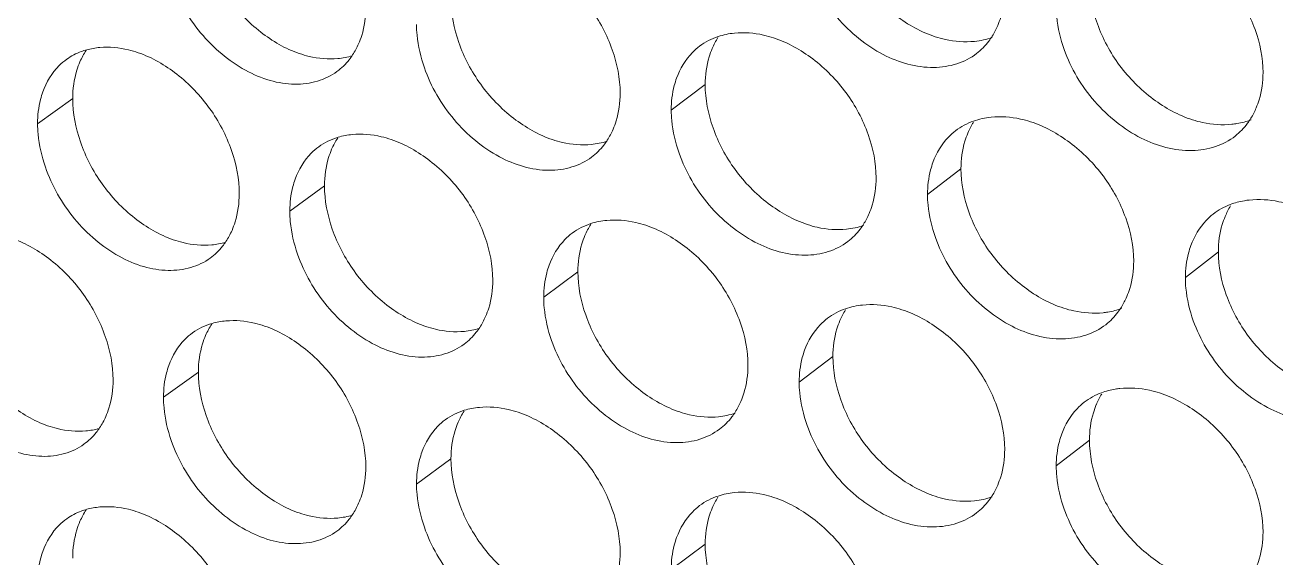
# Model space of a CAD drawing. Header units: millimetres. Extents: x 1177 to 4147, y 93 to 2194.
# Drawn here: x 2657.07 to 2678.5, y 822.04 to 831.17 of the extents above; entities that cross this region are included whole.
import ezdxf

# ---------------------------------------------------------------- set-up
doc = ezdxf.new("R2010")
doc.units = ezdxf.units.MM
doc.header["$LTSCALE"] = 0.1
doc.layers.get('0').update_dxf_attribs({"lineweight": 13})
doc.layers.add('标注', color=251, linetype='Continuous', lineweight=9)

# ---------------------------------------------------------------- blocks, each defined once
blk = doc.blocks.new('02')
at = {"layer": '标注'}
for p, q in [((4581.589, 777.201), (4580.758, 776.577)), ((4566.111, 776.858), (4565.251, 776.243)), ((4566.111, 776.858), (4565.251, 776.243)), ((4587.849, 775.14), (4587.03, 774.512)), ((4572.272, 774.723), (4571.424, 774.105)), ((4572.272, 774.723), (4571.424, 774.105)), ((4594.147, 773.108), (4593.34, 772.476)), ((4578.474, 772.618), (4577.637, 771.996)), ((4578.474, 772.618), (4577.637, 771.996)), ((4584.714, 770.542), (4583.889, 769.916)), ((4584.714, 770.542), (4583.889, 769.916)), ((4569.187, 770.162), (4568.333, 769.545)), ((4590.993, 768.495), (4590.18, 767.865)), ((4590.993, 768.495), (4590.18, 767.865)), ((4575.368, 768.042), (4574.525, 767.421)), ((4581.589, 765.951), (4580.758, 765.327))]:
    blk.add_line(p, q, dxfattribs=at)
for centre, radius, start, end in [((4593.347, 777.353), 1.872, 328.517, 337.2337), ((4596.041, 773.253), 1.872, 148.5566, 157.3156), ((4590.188, 772.733), 1.864, 328.2673, 337.1333), ((4592.88, 768.645), 1.864, 148.3086, 157.2163), ((4592.88, 768.645), 1.864, 148.3086, 157.2163)]:
    blk.add_arc(centre, radius, start, end, dxfattribs=at)
for points, knots in [([(4584.714, 781.792), (4584.714, 781.434), (4584.866, 780.689), (4585.404, 779.679), (4586.209, 778.859), (4586.876, 778.484), (4587.221, 778.372)], [0, 0, 0, 0, 0.239985, 0.497867, 0.757051, 1, 1, 1, 1]), ([(4569.187, 781.412), (4569.187, 781.053), (4569.336, 780.307), (4569.865, 779.292), (4570.656, 778.464), (4571.314, 778.079), (4571.654, 777.962)], [0, 0, 0, 0, 0.240713, 0.499341, 0.758439, 1, 1, 1, 1]), ([(4595.24, 777.496), (4595.24, 777.854), (4595.086, 778.598), (4594.541, 779.605), (4593.727, 780.42), (4593.054, 780.79), (4592.707, 780.901)], [0, 0, 0, 0, 0.239401, 0.496825, 0.756197, 1, 1, 1, 1]), ([(4579.508, 776.993), (4579.508, 777.352), (4579.357, 778.097), (4578.821, 779.109), (4578.02, 779.933), (4577.357, 780.313), (4577.014, 780.428)], [0, 0, 0, 0, 0.240116, 0.498284, 0.757575, 1, 1, 1, 1]), ([(4584.082, 780.108), (4584.245, 779.647), (4584.628, 778.994), (4585.332, 778.316), (4586.088, 777.809), (4586.948, 777.559), (4587.747, 777.679), (4588.087, 777.852), (4588.231, 777.962)], [0, 0, 0, 0, 0.276284, 0.41529, 0.549381, 0.789463, 0.897466, 1, 1, 1, 1]), ([(4568.523, 779.736), (4568.682, 779.277), (4569.053, 778.625), (4569.737, 777.942), (4570.312, 777.541), (4570.92, 777.28), (4571.528, 777.185), (4572.098, 777.254), (4572.435, 777.415), (4572.578, 777.52)], [0, 0, 0, 0, 0.277575, 0.416837, 0.550884, 0.676215, 0.791695, 0.898653, 1, 1, 1, 1]), ([(4590.993, 779.745), (4590.993, 779.387), (4591.146, 778.643), (4591.688, 777.635), (4592.498, 776.819), (4593.169, 776.448), (4593.516, 776.337)], [0, 0, 0, 0, 0.239702, 0.497289, 0.756504, 1, 1, 1, 1]), ([(4588.748, 778.647), (4588.776, 778.713), (4588.878, 778.994), (4588.919, 779.296), (4588.919, 779.523)], [0, 0, 0, 0, 0.24007, 1, 1, 1, 1]), ([(4575.368, 779.292), (4575.368, 778.933), (4575.518, 778.188), (4576.051, 777.175), (4576.847, 776.35), (4577.509, 775.969), (4577.852, 775.854)], [0, 0, 0, 0, 0.240418, 0.498747, 0.75788, 1, 1, 1, 1]), ([(4573.107, 778.199), (4573.136, 778.266), (4573.242, 778.553), (4573.284, 778.862), (4573.284, 779.094)], [0, 0, 0, 0, 0.239188, 1, 1, 1, 1]), ([(4590.18, 779.115), (4590.18, 779.029), (4590.198, 778.67), (4590.283, 778.316), (4590.375, 778.059)], [0, 0, 0, 0, 0.240323, 1, 1, 1, 1]), ([(4574.525, 778.671), (4574.525, 778.585), (4574.543, 778.226), (4574.627, 777.871), (4574.717, 777.613)], [0, 0, 0, 0, 0.240096, 1, 1, 1, 1]), ([(4583.262, 778.345), (4583.181, 778.372), (4582.87, 778.459), (4582.541, 778.485), (4582.304, 778.461)], [0, 0, 0, 0, 0.262621, 1, 1, 1, 1]), ([(4585.772, 774.922), (4585.772, 775.281), (4585.62, 776.025), (4585.08, 777.035), (4584.274, 777.855), (4583.607, 778.232), (4583.262, 778.345)], [0, 0, 0, 0, 0.239826, 0.497695, 0.75702, 1, 1, 1, 1]), ([(4587.221, 778.372), (4587.302, 778.345), (4587.613, 778.26), (4587.943, 778.235), (4588.18, 778.259)], [0, 0, 0, 0, 0.262294, 1, 1, 1, 1]), ([(4588.231, 777.962), (4588.344, 778.049), (4588.48, 778.189), (4588.588, 778.347), (4588.614, 778.388)], [0, 0, 0, 0, 0.74598, 1, 1, 1, 1]), ([(4566.453, 778.052), (4566.409, 778.04), (4566.236, 777.985), (4566.073, 777.901), (4565.963, 777.822)], [0, 0, 0, 0, 0.254263, 1, 1, 1, 1]), ([(4566.453, 778.052), (4566.409, 778.04), (4566.236, 777.985), (4566.073, 777.901), (4565.963, 777.822)], [0, 0, 0, 0, 0.254263, 1, 1, 1, 1]), ([(4567.715, 777.982), (4567.636, 778.01), (4567.331, 778.1), (4567.006, 778.13), (4566.773, 778.109)], [0, 0, 0, 0, 0.263274, 1, 1, 1, 1]), ([(4567.715, 777.982), (4567.636, 778.01), (4567.331, 778.1), (4567.006, 778.13), (4566.773, 778.109)], [0, 0, 0, 0, 0.263274, 1, 1, 1, 1]), ([(4570.186, 774.53), (4570.186, 774.889), (4570.036, 775.635), (4569.506, 776.65), (4568.714, 777.478), (4568.056, 777.864), (4567.715, 777.982)], [0, 0, 0, 0, 0.240558, 0.499178, 0.758416, 1, 1, 1, 1]), ([(4570.186, 774.53), (4570.186, 774.889), (4570.036, 775.635), (4569.506, 776.65), (4568.714, 777.478), (4568.056, 777.864), (4567.715, 777.982)], [0, 0, 0, 0, 0.240558, 0.499178, 0.758416, 1, 1, 1, 1]), ([(4571.654, 777.962), (4571.734, 777.935), (4572.04, 777.846), (4572.365, 777.817), (4572.599, 777.839)], [0, 0, 0, 0, 0.262933, 1, 1, 1, 1]), ([(4572.578, 777.52), (4572.69, 777.602), (4572.826, 777.735), (4572.934, 777.887), (4572.96, 777.926)], [0, 0, 0, 0, 0.745795, 1, 1, 1, 1]), ([(4581.453, 778.143), (4581.39, 778.095), (4581.146, 777.88), (4580.974, 777.589), (4580.89, 777.359)], [0, 0, 0, 0, 0.244516, 1, 1, 1, 1]), ([(4581.761, 778.084), (4581.733, 778.018), (4581.63, 777.735), (4581.589, 777.43), (4581.589, 777.201)], [0, 0, 0, 0, 0.239648, 1, 1, 1, 1]), ([(4590.375, 778.059), (4590.539, 777.597), (4590.926, 776.942), (4591.638, 776.268), (4592.403, 775.764), (4593.271, 775.522), (4594.075, 775.651), (4594.417, 775.829), (4594.561, 775.942)], [0, 0, 0, 0, 0.275578, 0.414386, 0.548399, 0.788745, 0.897079, 1, 1, 1, 1]), ([(4565.963, 777.822), (4565.897, 777.775), (4565.643, 777.558), (4565.465, 777.258), (4565.38, 777.02)], [0, 0, 0, 0, 0.243679, 1, 1, 1, 1]), ([(4565.963, 777.822), (4565.897, 777.775), (4565.643, 777.558), (4565.465, 777.258), (4565.38, 777.02)], [0, 0, 0, 0, 0.243679, 1, 1, 1, 1]), ([(4566.289, 777.759), (4566.26, 777.691), (4566.153, 777.403), (4566.111, 777.092), (4566.111, 776.858)], [0, 0, 0, 0, 0.238756, 1, 1, 1, 1]), ([(4566.289, 777.759), (4566.26, 777.691), (4566.153, 777.403), (4566.111, 777.092), (4566.111, 776.858)], [0, 0, 0, 0, 0.238756, 1, 1, 1, 1]), ([(4574.717, 777.613), (4574.878, 777.153), (4575.253, 776.501), (4575.946, 775.82), (4576.689, 775.307), (4577.536, 775.046), (4578.328, 775.152), (4578.666, 775.317), (4578.809, 775.424)], [0, 0, 0, 0, 0.277359, 0.41667, 0.550882, 0.790562, 0.898061, 1, 1, 1, 1]), ([(4580.89, 777.359), (4580.868, 777.299), (4580.789, 777.046), (4580.758, 776.778), (4580.758, 776.577)], [0, 0, 0, 0, 0.240728, 1, 1, 1, 1]), ([(4595.073, 776.628), (4595.1, 776.694), (4595.2, 776.973), (4595.24, 777.272), (4595.24, 777.496)], [0, 0, 0, 0, 0.240415, 1, 1, 1, 1]), ([(4565.38, 777.02), (4565.359, 776.961), (4565.282, 776.709), (4565.251, 776.443), (4565.251, 776.243)], [0, 0, 0, 0, 0.240208, 1, 1, 1, 1]), ([(4565.38, 777.02), (4565.359, 776.961), (4565.282, 776.709), (4565.251, 776.443), (4565.251, 776.243)], [0, 0, 0, 0, 0.240208, 1, 1, 1, 1]), ([(4579.334, 776.106), (4579.363, 776.172), (4579.467, 776.457), (4579.508, 776.763), (4579.508, 776.993)], [0, 0, 0, 0, 0.239544, 1, 1, 1, 1]), ([(4581.589, 777.201), (4581.589, 776.843), (4581.74, 776.098), (4582.276, 775.087), (4583.078, 774.265), (4583.744, 773.889), (4584.088, 773.775)], [0, 0, 0, 0, 0.240129, 0.498159, 0.757326, 1, 1, 1, 1]), ([(4566.111, 776.858), (4566.111, 776.499), (4566.26, 775.753), (4566.787, 774.737), (4567.575, 773.906), (4568.231, 773.52), (4568.571, 773.402)], [0, 0, 0, 0, 0.240862, 0.49964, 0.75872, 1, 1, 1, 1]), ([(4566.111, 776.858), (4566.111, 776.499), (4566.26, 775.753), (4566.787, 774.737), (4567.575, 773.906), (4568.231, 773.52), (4568.571, 773.402)], [0, 0, 0, 0, 0.240862, 0.49964, 0.75872, 1, 1, 1, 1]), ([(4580.758, 776.577), (4580.758, 776.491), (4580.776, 776.131), (4580.86, 775.777), (4580.951, 775.519)], [0, 0, 0, 0, 0.240186, 1, 1, 1, 1]), ([(4589.549, 776.292), (4589.468, 776.318), (4589.155, 776.403), (4588.824, 776.428), (4588.585, 776.403)], [0, 0, 0, 0, 0.262368, 1, 1, 1, 1]), ([(4594.561, 775.942), (4594.674, 776.031), (4594.81, 776.173), (4594.917, 776.333), (4594.943, 776.375)], [0, 0, 0, 0, 0.746051, 1, 1, 1, 1]), ([(4565.251, 776.243), (4565.251, 776.157), (4565.269, 775.797), (4565.352, 775.442), (4565.441, 775.183)], [0, 0, 0, 0, 0.239965, 1, 1, 1, 1]), ([(4565.251, 776.243), (4565.251, 776.157), (4565.269, 775.797), (4565.352, 775.442), (4565.441, 775.183)], [0, 0, 0, 0, 0.239965, 1, 1, 1, 1]), ([(4587.717, 776.072), (4587.655, 776.024), (4587.416, 775.809), (4587.247, 775.523), (4587.163, 775.295)], [0, 0, 0, 0, 0.244827, 1, 1, 1, 1]), ([(4592.075, 772.881), (4592.075, 773.239), (4591.921, 773.983), (4591.378, 774.991), (4590.566, 775.807), (4589.896, 776.18), (4589.549, 776.292)], [0, 0, 0, 0, 0.239541, 0.497113, 0.75647, 1, 1, 1, 1]), ([(4593.516, 776.337), (4593.597, 776.311), (4593.911, 776.227), (4594.242, 776.204), (4594.481, 776.229)], [0, 0, 0, 0, 0.262046, 1, 1, 1, 1]), ([(4594.481, 776.229), (4594.521, 776.233), (4594.68, 776.255), (4594.837, 776.297), (4594.948, 776.339)], [0, 0, 0, 0, 0.25521, 1, 1, 1, 1]), ([(4573.904, 775.856), (4573.825, 775.883), (4573.517, 775.971), (4573.19, 776), (4572.955, 775.978)], [0, 0, 0, 0, 0.263009, 1, 1, 1, 1]), ([(4573.904, 775.856), (4573.825, 775.883), (4573.517, 775.971), (4573.19, 776), (4572.955, 775.978)], [0, 0, 0, 0, 0.263009, 1, 1, 1, 1]), ([(4576.391, 772.415), (4576.391, 772.774), (4576.24, 773.519), (4575.706, 774.532), (4574.908, 775.357), (4574.247, 775.739), (4573.904, 775.856)], [0, 0, 0, 0, 0.240262, 0.49858, 0.757854, 1, 1, 1, 1]), ([(4576.391, 772.415), (4576.391, 772.774), (4576.24, 773.519), (4575.706, 774.532), (4574.908, 775.357), (4574.247, 775.739), (4573.904, 775.856)], [0, 0, 0, 0, 0.240262, 0.49858, 0.757854, 1, 1, 1, 1]), ([(4577.852, 775.854), (4577.931, 775.827), (4578.24, 775.739), (4578.567, 775.712), (4578.802, 775.735)], [0, 0, 0, 0, 0.262674, 1, 1, 1, 1]), ([(4578.809, 775.424), (4578.922, 775.509), (4579.058, 775.644), (4579.166, 775.798), (4579.192, 775.839)], [0, 0, 0, 0, 0.74587, 1, 1, 1, 1]), ([(4588.018, 776.015), (4587.99, 775.949), (4587.889, 775.668), (4587.849, 775.367), (4587.849, 775.14)], [0, 0, 0, 0, 0.239998, 1, 1, 1, 1]), ([(4572.13, 775.679), (4572.065, 775.631), (4571.814, 775.415), (4571.639, 775.119), (4571.554, 774.884)], [0, 0, 0, 0, 0.244024, 1, 1, 1, 1]), ([(4572.13, 775.679), (4572.065, 775.631), (4571.814, 775.415), (4571.639, 775.119), (4571.554, 774.884)], [0, 0, 0, 0, 0.244024, 1, 1, 1, 1]), ([(4572.448, 775.617), (4572.419, 775.55), (4572.314, 775.264), (4572.272, 774.955), (4572.272, 774.723)], [0, 0, 0, 0, 0.239116, 1, 1, 1, 1]), ([(4572.448, 775.617), (4572.419, 775.55), (4572.314, 775.264), (4572.272, 774.955), (4572.272, 774.723)], [0, 0, 0, 0, 0.239116, 1, 1, 1, 1]), ([(4580.951, 775.519), (4581.113, 775.059), (4581.493, 774.405), (4582.193, 773.727), (4582.945, 773.218), (4583.801, 772.964), (4584.598, 773.079), (4584.937, 773.249), (4585.081, 773.359)], [0, 0, 0, 0, 0.27664, 0.415747, 0.549878, 0.789826, 0.897663, 1, 1, 1, 1]), ([(4565.441, 775.183), (4565.599, 774.725), (4565.968, 774.073), (4566.648, 773.389), (4567.221, 772.986), (4567.825, 772.723), (4568.43, 772.626), (4568.998, 772.692), (4569.334, 772.85), (4569.477, 772.953)], [0, 0, 0, 0, 0.277943, 0.417311, 0.551401, 0.676704, 0.792073, 0.898857, 1, 1, 1, 1]), ([(4565.441, 775.183), (4565.599, 774.725), (4565.968, 774.073), (4566.648, 773.389), (4567.221, 772.986), (4567.825, 772.723), (4568.43, 772.626), (4568.998, 772.692), (4569.334, 772.85), (4569.477, 772.953)], [0, 0, 0, 0, 0.277943, 0.417311, 0.551401, 0.676704, 0.792073, 0.898857, 1, 1, 1, 1]), ([(4587.163, 775.295), (4587.141, 775.235), (4587.062, 774.981), (4587.03, 774.713), (4587.03, 774.512)], [0, 0, 0, 0, 0.24094, 1, 1, 1, 1]), ([(4571.554, 774.884), (4571.533, 774.824), (4571.455, 774.572), (4571.424, 774.305), (4571.424, 774.105)], [0, 0, 0, 0, 0.240415, 1, 1, 1, 1]), ([(4571.554, 774.884), (4571.533, 774.824), (4571.455, 774.572), (4571.424, 774.305), (4571.424, 774.105)], [0, 0, 0, 0, 0.240415, 1, 1, 1, 1]), ([(4585.601, 774.042), (4585.629, 774.109), (4585.731, 774.391), (4585.772, 774.694), (4585.772, 774.922)], [0, 0, 0, 0, 0.239896, 1, 1, 1, 1]), ([(4587.849, 775.14), (4587.849, 774.782), (4588.001, 774.037), (4588.541, 773.028), (4589.349, 772.21), (4590.018, 771.837), (4590.364, 771.726)], [0, 0, 0, 0, 0.239843, 0.497577, 0.756777, 1, 1, 1, 1]), ([(4572.272, 774.723), (4572.272, 774.364), (4572.422, 773.619), (4572.953, 772.605), (4573.746, 771.778), (4574.407, 771.396), (4574.748, 771.28)], [0, 0, 0, 0, 0.240565, 0.499043, 0.758159, 1, 1, 1, 1]), ([(4572.272, 774.723), (4572.272, 774.364), (4572.422, 773.619), (4572.953, 772.605), (4573.746, 771.778), (4574.407, 771.396), (4574.748, 771.28)], [0, 0, 0, 0, 0.240565, 0.499043, 0.758159, 1, 1, 1, 1]), ([(4570.009, 773.632), (4570.038, 773.699), (4570.144, 773.987), (4570.186, 774.297), (4570.186, 774.53)], [0, 0, 0, 0, 0.239008, 1, 1, 1, 1]), ([(4570.009, 773.632), (4570.038, 773.699), (4570.144, 773.987), (4570.186, 774.297), (4570.186, 774.53)], [0, 0, 0, 0, 0.239008, 1, 1, 1, 1]), ([(4587.03, 774.512), (4587.03, 774.425), (4587.048, 774.066), (4587.132, 773.712), (4587.224, 773.455)], [0, 0, 0, 0, 0.240277, 1, 1, 1, 1]), ([(4594.905, 774.375), (4594.864, 774.371), (4594.706, 774.349), (4594.55, 774.308), (4594.439, 774.266)], [0, 0, 0, 0, 0.255282, 1, 1, 1, 1]), ([(4595.875, 774.268), (4595.793, 774.294), (4595.477, 774.378), (4595.144, 774.401), (4594.905, 774.375)], [0, 0, 0, 0, 0.26212, 1, 1, 1, 1]), ([(4571.424, 774.105), (4571.424, 774.018), (4571.442, 773.659), (4571.525, 773.304), (4571.615, 773.046)], [0, 0, 0, 0, 0.240052, 1, 1, 1, 1]), ([(4571.424, 774.105), (4571.424, 774.018), (4571.442, 773.659), (4571.525, 773.304), (4571.615, 773.046)], [0, 0, 0, 0, 0.240052, 1, 1, 1, 1]), ([(4594.02, 774.031), (4593.959, 773.983), (4593.724, 773.768), (4593.557, 773.486), (4593.475, 773.261)], [0, 0, 0, 0, 0.245125, 1, 1, 1, 1]), ([(4594.314, 773.975), (4594.286, 773.91), (4594.187, 773.631), (4594.147, 773.333), (4594.147, 773.108)], [0, 0, 0, 0, 0.240343, 1, 1, 1, 1]), ([(4580.133, 773.758), (4580.053, 773.785), (4579.743, 773.872), (4579.414, 773.899), (4579.178, 773.876)], [0, 0, 0, 0, 0.262749, 1, 1, 1, 1]), ([(4580.133, 773.758), (4580.053, 773.785), (4579.743, 773.872), (4579.414, 773.899), (4579.178, 773.876)], [0, 0, 0, 0, 0.262749, 1, 1, 1, 1]), ([(4582.635, 770.329), (4582.635, 770.688), (4582.483, 771.433), (4581.945, 772.444), (4581.142, 773.265), (4580.477, 773.643), (4580.133, 773.758)], [0, 0, 0, 0, 0.239971, 0.497989, 0.757297, 1, 1, 1, 1]), ([(4582.635, 770.329), (4582.635, 770.688), (4582.483, 771.433), (4581.945, 772.444), (4581.142, 773.265), (4580.477, 773.643), (4580.133, 773.758)], [0, 0, 0, 0, 0.239971, 0.497989, 0.757297, 1, 1, 1, 1]), ([(4584.088, 773.775), (4584.169, 773.749), (4584.479, 773.662), (4584.808, 773.637), (4585.044, 773.661)], [0, 0, 0, 0, 0.262419, 1, 1, 1, 1]), ([(4585.081, 773.359), (4585.194, 773.445), (4585.329, 773.583), (4585.438, 773.74), (4585.463, 773.781)], [0, 0, 0, 0, 0.745944, 1, 1, 1, 1]), ([(4567.099, 769.974), (4567.099, 770.332), (4566.949, 771.078), (4566.421, 772.094), (4565.632, 772.925), (4564.976, 773.312), (4564.636, 773.432)], [0, 0, 0, 0, 0.240708, 0.499479, 0.758699, 1, 1, 1, 1]), ([(4568.571, 773.402), (4568.65, 773.375), (4568.955, 773.285), (4569.279, 773.255), (4569.512, 773.276)], [0, 0, 0, 0, 0.263064, 1, 1, 1, 1]), ([(4568.571, 773.402), (4568.65, 773.375), (4568.955, 773.285), (4569.279, 773.255), (4569.512, 773.276)], [0, 0, 0, 0, 0.263064, 1, 1, 1, 1]), ([(4569.477, 772.953), (4569.589, 773.035), (4569.725, 773.166), (4569.833, 773.317), (4569.859, 773.356)], [0, 0, 0, 0, 0.745756, 1, 1, 1, 1]), ([(4569.477, 772.953), (4569.589, 773.035), (4569.725, 773.166), (4569.833, 773.317), (4569.859, 773.356)], [0, 0, 0, 0, 0.745756, 1, 1, 1, 1]), ([(4578.336, 773.565), (4578.272, 773.517), (4578.026, 773.301), (4577.853, 773.008), (4577.768, 772.777)], [0, 0, 0, 0, 0.244355, 1, 1, 1, 1]), ([(4578.336, 773.565), (4578.272, 773.517), (4578.026, 773.301), (4577.853, 773.008), (4577.768, 772.777)], [0, 0, 0, 0, 0.244355, 1, 1, 1, 1]), ([(4578.647, 773.505), (4578.618, 773.438), (4578.515, 773.154), (4578.474, 772.848), (4578.474, 772.618)], [0, 0, 0, 0, 0.239472, 1, 1, 1, 1]), ([(4578.647, 773.505), (4578.618, 773.438), (4578.515, 773.154), (4578.474, 772.848), (4578.474, 772.618)], [0, 0, 0, 0, 0.239472, 1, 1, 1, 1]), ([(4587.224, 773.455), (4587.388, 772.993), (4587.772, 772.339), (4588.48, 771.663), (4589.24, 771.158), (4590.104, 770.912), (4590.906, 771.036), (4591.247, 771.211), (4591.391, 771.323)], [0, 0, 0, 0, 0.27593, 0.414836, 0.548888, 0.789102, 0.897272, 1, 1, 1, 1]), ([(4571.615, 773.046), (4571.775, 772.586), (4572.148, 771.934), (4572.837, 771.252), (4573.576, 770.738), (4574.419, 770.473), (4575.208, 770.574), (4575.545, 770.738), (4575.689, 770.843)], [0, 0, 0, 0, 0.277722, 0.417137, 0.551389, 0.790935, 0.898263, 1, 1, 1, 1]), ([(4571.615, 773.046), (4571.775, 772.586), (4572.148, 771.934), (4572.837, 771.252), (4573.576, 770.738), (4574.419, 770.473), (4575.208, 770.574), (4575.545, 770.738), (4575.689, 770.843)], [0, 0, 0, 0, 0.277722, 0.417137, 0.551389, 0.790935, 0.898263, 1, 1, 1, 1]), ([(4593.475, 773.261), (4593.452, 773.201), (4593.372, 772.947), (4593.34, 772.678), (4593.34, 772.476)], [0, 0, 0, 0, 0.241152, 1, 1, 1, 1]), ([(4594.147, 773.108), (4594.147, 772.75), (4594.3, 772.006), (4594.844, 770.999), (4595.657, 770.185), (4596.33, 769.816), (4596.677, 769.706)], [0, 0, 0, 0, 0.239562, 0.497002, 0.756233, 1, 1, 1, 1]), ([(4577.768, 772.777), (4577.747, 772.717), (4577.668, 772.464), (4577.637, 772.197), (4577.637, 771.996)], [0, 0, 0, 0, 0.240623, 1, 1, 1, 1]), ([(4577.768, 772.777), (4577.747, 772.717), (4577.668, 772.464), (4577.637, 772.197), (4577.637, 771.996)], [0, 0, 0, 0, 0.240623, 1, 1, 1, 1]), ([(4591.906, 772.009), (4591.934, 772.075), (4592.034, 772.355), (4592.075, 772.655), (4592.075, 772.881)], [0, 0, 0, 0, 0.240243, 1, 1, 1, 1]), ([(4576.216, 771.524), (4576.245, 771.591), (4576.35, 771.876), (4576.391, 772.184), (4576.391, 772.415)], [0, 0, 0, 0, 0.239367, 1, 1, 1, 1]), ([(4576.216, 771.524), (4576.245, 771.591), (4576.35, 771.876), (4576.391, 772.184), (4576.391, 772.415)], [0, 0, 0, 0, 0.239367, 1, 1, 1, 1]), ([(4578.474, 772.618), (4578.474, 772.259), (4578.624, 771.515), (4579.159, 770.502), (4579.958, 769.679), (4580.622, 769.3), (4580.965, 769.186)], [0, 0, 0, 0, 0.240273, 0.498452, 0.757602, 1, 1, 1, 1]), ([(4578.474, 772.618), (4578.474, 772.259), (4578.624, 771.515), (4579.159, 770.502), (4579.958, 769.679), (4580.622, 769.3), (4580.965, 769.186)], [0, 0, 0, 0, 0.240273, 0.498452, 0.757602, 1, 1, 1, 1]), ([(4593.34, 772.476), (4593.34, 772.39), (4593.358, 772.031), (4593.443, 771.677), (4593.535, 771.42)], [0, 0, 0, 0, 0.240369, 1, 1, 1, 1]), ([(4563.046, 772.311), (4563.046, 771.951), (4563.194, 771.206), (4563.719, 770.188), (4564.504, 769.356), (4565.158, 768.968), (4565.497, 768.849)], [0, 0, 0, 0, 0.241011, 0.499941, 0.759002, 1, 1, 1, 1]), ([(4577.637, 771.996), (4577.637, 771.909), (4577.655, 771.55), (4577.739, 771.195), (4577.829, 770.937)], [0, 0, 0, 0, 0.240141, 1, 1, 1, 1]), ([(4577.637, 771.996), (4577.637, 771.909), (4577.655, 771.55), (4577.739, 771.195), (4577.829, 770.937)], [0, 0, 0, 0, 0.240141, 1, 1, 1, 1]), ([(4586.401, 771.69), (4586.32, 771.716), (4586.008, 771.802), (4585.677, 771.828), (4585.44, 771.804)], [0, 0, 0, 0, 0.262494, 1, 1, 1, 1]), ([(4586.401, 771.69), (4586.32, 771.716), (4586.008, 771.802), (4585.677, 771.828), (4585.44, 771.804)], [0, 0, 0, 0, 0.262494, 1, 1, 1, 1]), ([(4584.581, 771.479), (4584.518, 771.431), (4584.276, 771.216), (4584.106, 770.927), (4584.022, 770.698)], [0, 0, 0, 0, 0.244673, 1, 1, 1, 1]), ([(4584.581, 771.479), (4584.518, 771.431), (4584.276, 771.216), (4584.106, 770.927), (4584.022, 770.698)], [0, 0, 0, 0, 0.244673, 1, 1, 1, 1]), ([(4588.919, 768.273), (4588.919, 768.631), (4588.766, 769.376), (4588.224, 770.385), (4587.415, 771.203), (4586.746, 771.577), (4586.401, 771.69)], [0, 0, 0, 0, 0.239683, 0.497404, 0.756744, 1, 1, 1, 1]), ([(4588.919, 768.273), (4588.919, 768.631), (4588.766, 769.376), (4588.224, 770.385), (4587.415, 771.203), (4586.746, 771.577), (4586.401, 771.69)], [0, 0, 0, 0, 0.239683, 0.497404, 0.756744, 1, 1, 1, 1]), ([(4590.364, 771.726), (4590.444, 771.7), (4590.757, 771.615), (4591.088, 771.591), (4591.326, 771.616)], [0, 0, 0, 0, 0.262169, 1, 1, 1, 1]), ([(4591.326, 771.616), (4591.365, 771.62), (4591.518, 771.64), (4591.669, 771.679), (4591.777, 771.719)], [0, 0, 0, 0, 0.255066, 1, 1, 1, 1]), ([(4591.391, 771.323), (4591.504, 771.411), (4591.64, 771.552), (4591.748, 771.711), (4591.774, 771.753)], [0, 0, 0, 0, 0.746016, 1, 1, 1, 1]), ([(4570.805, 771.29), (4570.725, 771.318), (4570.419, 771.407), (4570.093, 771.436), (4569.859, 771.415)], [0, 0, 0, 0, 0.263141, 1, 1, 1, 1]), ([(4573.284, 767.844), (4573.284, 768.203), (4573.133, 768.948), (4572.601, 769.962), (4571.806, 770.789), (4571.146, 771.173), (4570.805, 771.29)], [0, 0, 0, 0, 0.24041, 0.498878, 0.758134, 1, 1, 1, 1]), ([(4574.748, 771.28), (4574.828, 771.253), (4575.135, 771.164), (4575.461, 771.136), (4575.695, 771.158)], [0, 0, 0, 0, 0.262803, 1, 1, 1, 1]), ([(4574.748, 771.28), (4574.828, 771.253), (4575.135, 771.164), (4575.461, 771.136), (4575.695, 771.158)], [0, 0, 0, 0, 0.262803, 1, 1, 1, 1]), ([(4575.689, 770.843), (4575.801, 770.927), (4575.937, 771.061), (4576.045, 771.214), (4576.071, 771.254)], [0, 0, 0, 0, 0.745833, 1, 1, 1, 1]), ([(4575.689, 770.843), (4575.801, 770.927), (4575.937, 771.061), (4576.045, 771.214), (4576.071, 771.254)], [0, 0, 0, 0, 0.745833, 1, 1, 1, 1]), ([(4584.885, 771.421), (4584.857, 771.355), (4584.755, 771.073), (4584.714, 770.77), (4584.714, 770.542)], [0, 0, 0, 0, 0.239824, 1, 1, 1, 1]), ([(4584.885, 771.421), (4584.857, 771.355), (4584.755, 771.073), (4584.714, 770.77), (4584.714, 770.542)], [0, 0, 0, 0, 0.239824, 1, 1, 1, 1]), ([(4593.535, 771.42), (4593.701, 770.958), (4594.09, 770.303), (4594.805, 769.629), (4595.574, 769.128), (4596.447, 768.889), (4597.254, 769.023), (4597.596, 769.203), (4597.74, 769.318)], [0, 0, 0, 0, 0.275228, 0.413938, 0.547913, 0.788391, 0.896887, 1, 1, 1, 1]), ([(4569.042, 771.122), (4568.976, 771.074), (4568.724, 770.858), (4568.547, 770.56), (4568.462, 770.324)], [0, 0, 0, 0, 0.243853, 1, 1, 1, 1]), ([(4569.363, 771.059), (4569.334, 770.992), (4569.228, 770.705), (4569.187, 770.395), (4569.187, 770.162)], [0, 0, 0, 0, 0.238936, 1, 1, 1, 1]), ([(4577.829, 770.937), (4577.99, 770.477), (4578.368, 769.824), (4579.064, 769.145), (4579.812, 768.634), (4580.663, 768.376), (4581.458, 768.487), (4581.797, 768.655), (4581.94, 768.763)], [0, 0, 0, 0, 0.276999, 0.416207, 0.550378, 0.790192, 0.897861, 1, 1, 1, 1]), ([(4577.829, 770.937), (4577.99, 770.477), (4578.368, 769.824), (4579.064, 769.145), (4579.812, 768.634), (4580.663, 768.376), (4581.458, 768.487), (4581.797, 768.655), (4581.94, 768.763)], [0, 0, 0, 0, 0.276999, 0.416207, 0.550378, 0.790192, 0.897861, 1, 1, 1, 1]), ([(4562.369, 770.638), (4562.526, 770.18), (4562.893, 769.529), (4563.57, 768.843), (4564.139, 768.439), (4564.74, 768.174), (4565.343, 768.073), (4565.908, 768.136), (4566.244, 768.292), (4566.386, 768.395)], [0, 0, 0, 0, 0.278313, 0.417788, 0.551922, 0.677197, 0.792453, 0.899064, 1, 1, 1, 1]), ([(4584.022, 770.698), (4584, 770.638), (4583.921, 770.385), (4583.889, 770.117), (4583.889, 769.916)], [0, 0, 0, 0, 0.240834, 1, 1, 1, 1]), ([(4584.022, 770.698), (4584, 770.638), (4583.921, 770.385), (4583.889, 770.117), (4583.889, 769.916)], [0, 0, 0, 0, 0.240834, 1, 1, 1, 1]), ([(4568.462, 770.324), (4568.441, 770.264), (4568.363, 770.012), (4568.333, 769.746), (4568.333, 769.545)], [0, 0, 0, 0, 0.240311, 1, 1, 1, 1]), ([(4582.462, 769.445), (4582.491, 769.512), (4582.594, 769.795), (4582.635, 770.1), (4582.635, 770.329)], [0, 0, 0, 0, 0.23972, 1, 1, 1, 1]), ([(4582.462, 769.445), (4582.491, 769.512), (4582.594, 769.795), (4582.635, 770.1), (4582.635, 770.329)], [0, 0, 0, 0, 0.23972, 1, 1, 1, 1]), ([(4584.714, 770.542), (4584.714, 770.184), (4584.866, 769.439), (4585.404, 768.429), (4586.209, 767.609), (4586.876, 767.234), (4587.221, 767.122)], [0, 0, 0, 0, 0.239985, 0.497867, 0.757051, 1, 1, 1, 1]), ([(4584.714, 770.542), (4584.714, 770.184), (4584.866, 769.439), (4585.404, 768.429), (4586.209, 767.609), (4586.876, 767.234), (4587.221, 767.122)], [0, 0, 0, 0, 0.239985, 0.497867, 0.757051, 1, 1, 1, 1]), ([(4566.92, 769.072), (4566.949, 769.139), (4567.057, 769.428), (4567.099, 769.739), (4567.099, 769.974)], [0, 0, 0, 0, 0.238828, 1, 1, 1, 1]), ([(4569.187, 770.162), (4569.187, 769.803), (4569.336, 769.057), (4569.865, 768.042), (4570.656, 767.214), (4571.314, 766.829), (4571.654, 766.712)], [0, 0, 0, 0, 0.240713, 0.499341, 0.758439, 1, 1, 1, 1]), ([(4583.889, 769.916), (4583.889, 769.829), (4583.907, 769.47), (4583.991, 769.116), (4584.082, 768.858)], [0, 0, 0, 0, 0.240231, 1, 1, 1, 1]), ([(4583.889, 769.916), (4583.889, 769.829), (4583.907, 769.47), (4583.991, 769.116), (4584.082, 768.858)], [0, 0, 0, 0, 0.240231, 1, 1, 1, 1]), ([(4591.74, 769.76), (4591.701, 769.756), (4591.549, 769.736), (4591.398, 769.697), (4591.291, 769.658)], [0, 0, 0, 0, 0.255136, 1, 1, 1, 1]), ([(4591.74, 769.76), (4591.701, 769.756), (4591.549, 769.736), (4591.398, 769.697), (4591.291, 769.658)], [0, 0, 0, 0, 0.255136, 1, 1, 1, 1]), ([(4592.707, 769.651), (4592.626, 769.677), (4592.311, 769.762), (4591.979, 769.786), (4591.74, 769.76)], [0, 0, 0, 0, 0.262243, 1, 1, 1, 1]), ([(4592.707, 769.651), (4592.626, 769.677), (4592.311, 769.762), (4591.979, 769.786), (4591.74, 769.76)], [0, 0, 0, 0, 0.262243, 1, 1, 1, 1]), ([(4595.24, 766.246), (4595.24, 766.604), (4595.086, 767.348), (4594.541, 768.355), (4593.727, 769.17), (4593.054, 769.54), (4592.707, 769.651)], [0, 0, 0, 0, 0.239401, 0.496825, 0.756197, 1, 1, 1, 1]), ([(4595.24, 766.246), (4595.24, 766.604), (4595.086, 767.348), (4594.541, 768.355), (4593.727, 769.17), (4593.054, 769.54), (4592.707, 769.651)], [0, 0, 0, 0, 0.239401, 0.496825, 0.756197, 1, 1, 1, 1]), ([(4568.333, 769.545), (4568.333, 769.459), (4568.35, 769.099), (4568.433, 768.744), (4568.523, 768.486)], [0, 0, 0, 0, 0.240008, 1, 1, 1, 1]), ([(4590.864, 769.423), (4590.802, 769.375), (4590.565, 769.16), (4590.397, 768.875), (4590.314, 768.65)], [0, 0, 0, 0, 0.244977, 1, 1, 1, 1]), ([(4590.864, 769.423), (4590.802, 769.375), (4590.565, 769.16), (4590.397, 768.875), (4590.314, 768.65)], [0, 0, 0, 0, 0.244977, 1, 1, 1, 1]), ([(4591.161, 769.367), (4591.134, 769.301), (4591.033, 769.021), (4590.993, 768.721), (4590.993, 768.495)], [0, 0, 0, 0, 0.240171, 1, 1, 1, 1]), ([(4591.161, 769.367), (4591.134, 769.301), (4591.033, 769.021), (4590.993, 768.721), (4590.993, 768.495)], [0, 0, 0, 0, 0.240171, 1, 1, 1, 1]), ([(4577.014, 769.178), (4576.934, 769.205), (4576.625, 769.293), (4576.297, 769.321), (4576.062, 769.299)], [0, 0, 0, 0, 0.262879, 1, 1, 1, 1]), ([(4579.508, 765.743), (4579.508, 766.102), (4579.357, 766.847), (4578.821, 767.859), (4578.02, 768.683), (4577.357, 769.063), (4577.014, 769.178)], [0, 0, 0, 0, 0.240116, 0.498284, 0.757575, 1, 1, 1, 1]), ([(4580.965, 769.186), (4581.045, 769.159), (4581.355, 769.072), (4581.682, 769.046), (4581.918, 769.069)], [0, 0, 0, 0, 0.262546, 1, 1, 1, 1]), ([(4580.965, 769.186), (4581.045, 769.159), (4581.355, 769.072), (4581.682, 769.046), (4581.918, 769.069)], [0, 0, 0, 0, 0.262546, 1, 1, 1, 1]), ([(4581.94, 768.763), (4582.053, 768.848), (4582.189, 768.985), (4582.297, 769.14), (4582.323, 769.181)], [0, 0, 0, 0, 0.745908, 1, 1, 1, 1]), ([(4581.94, 768.763), (4582.053, 768.848), (4582.189, 768.985), (4582.297, 769.14), (4582.323, 769.181)], [0, 0, 0, 0, 0.745908, 1, 1, 1, 1]), ([(4565.497, 768.849), (4565.576, 768.822), (4565.88, 768.731), (4566.203, 768.701), (4566.435, 768.721)], [0, 0, 0, 0, 0.263197, 1, 1, 1, 1]), ([(4566.386, 768.395), (4566.498, 768.475), (4566.634, 768.605), (4566.742, 768.755), (4566.769, 768.794)], [0, 0, 0, 0, 0.745717, 1, 1, 1, 1]), ([(4575.228, 768.993), (4575.163, 768.946), (4574.915, 768.729), (4574.741, 768.435), (4574.657, 768.202)], [0, 0, 0, 0, 0.244191, 1, 1, 1, 1]), ([(4575.542, 768.933), (4575.514, 768.866), (4575.409, 768.58), (4575.368, 768.273), (4575.368, 768.042)], [0, 0, 0, 0, 0.239294, 1, 1, 1, 1]), ([(4584.082, 768.858), (4584.245, 768.397), (4584.628, 767.744), (4585.332, 767.066), (4586.088, 766.559), (4586.948, 766.309), (4587.747, 766.429), (4588.087, 766.602), (4588.231, 766.712)], [0, 0, 0, 0, 0.276284, 0.41529, 0.549381, 0.789463, 0.897466, 1, 1, 1, 1]), ([(4584.082, 768.858), (4584.245, 768.397), (4584.628, 767.744), (4585.332, 767.066), (4586.088, 766.559), (4586.948, 766.309), (4587.747, 766.429), (4588.087, 766.602), (4588.231, 766.712)], [0, 0, 0, 0, 0.276284, 0.41529, 0.549381, 0.789463, 0.897466, 1, 1, 1, 1]), ([(4568.523, 768.486), (4568.682, 768.027), (4569.053, 767.375), (4569.737, 766.692), (4570.312, 766.291), (4570.92, 766.03), (4571.528, 765.935), (4572.098, 766.004), (4572.435, 766.165), (4572.578, 766.27)], [0, 0, 0, 0, 0.277575, 0.416837, 0.550884, 0.676215, 0.791695, 0.898653, 1, 1, 1, 1]), ([(4590.314, 768.65), (4590.292, 768.589), (4590.212, 768.335), (4590.18, 768.067), (4590.18, 767.865)], [0, 0, 0, 0, 0.241046, 1, 1, 1, 1]), ([(4590.314, 768.65), (4590.292, 768.589), (4590.212, 768.335), (4590.18, 768.067), (4590.18, 767.865)], [0, 0, 0, 0, 0.241046, 1, 1, 1, 1]), ([(4590.993, 768.495), (4590.993, 768.137), (4591.146, 767.393), (4591.688, 766.385), (4592.498, 765.569), (4593.169, 765.198), (4593.516, 765.087)], [0, 0, 0, 0, 0.239702, 0.497289, 0.756504, 1, 1, 1, 1]), ([(4590.993, 768.495), (4590.993, 768.137), (4591.146, 767.393), (4591.688, 766.385), (4592.498, 765.569), (4593.169, 765.198), (4593.516, 765.087)], [0, 0, 0, 0, 0.239702, 0.497289, 0.756504, 1, 1, 1, 1]), ([(4574.657, 768.202), (4574.635, 768.142), (4574.557, 767.889), (4574.525, 767.622), (4574.525, 767.421)], [0, 0, 0, 0, 0.240519, 1, 1, 1, 1]), ([(4588.748, 767.397), (4588.776, 767.463), (4588.878, 767.744), (4588.919, 768.046), (4588.919, 768.273)], [0, 0, 0, 0, 0.24007, 1, 1, 1, 1]), ([(4588.748, 767.397), (4588.776, 767.463), (4588.878, 767.744), (4588.919, 768.046), (4588.919, 768.273)], [0, 0, 0, 0, 0.24007, 1, 1, 1, 1]), ([(4573.107, 766.949), (4573.136, 767.016), (4573.242, 767.303), (4573.284, 767.612), (4573.284, 767.844)], [0, 0, 0, 0, 0.239188, 1, 1, 1, 1]), ([(4575.368, 768.042), (4575.368, 767.683), (4575.518, 766.938), (4576.051, 765.925), (4576.847, 765.1), (4577.509, 764.719), (4577.852, 764.604)], [0, 0, 0, 0, 0.240418, 0.498747, 0.75788, 1, 1, 1, 1]), ([(4590.18, 767.865), (4590.18, 767.779), (4590.198, 767.42), (4590.283, 767.066), (4590.375, 766.809)], [0, 0, 0, 0, 0.240323, 1, 1, 1, 1]), ([(4590.18, 767.865), (4590.18, 767.779), (4590.198, 767.42), (4590.283, 767.066), (4590.375, 766.809)], [0, 0, 0, 0, 0.240323, 1, 1, 1, 1]), ([(4574.525, 767.421), (4574.525, 767.335), (4574.543, 766.976), (4574.627, 766.621), (4574.717, 766.363)], [0, 0, 0, 0, 0.240096, 1, 1, 1, 1]), ([(4583.262, 767.095), (4583.181, 767.122), (4582.87, 767.209), (4582.541, 767.235), (4582.304, 767.211)], [0, 0, 0, 0, 0.262621, 1, 1, 1, 1]), ([(4567.715, 766.732), (4567.636, 766.76), (4567.331, 766.85), (4567.006, 766.88), (4566.773, 766.859)], [0, 0, 0, 0, 0.263274, 1, 1, 1, 1]), ([(4581.453, 766.893), (4581.39, 766.845), (4581.146, 766.63), (4580.974, 766.339), (4580.89, 766.109)], [0, 0, 0, 0, 0.244516, 1, 1, 1, 1]), ([(4585.772, 763.672), (4585.772, 764.031), (4585.62, 764.775), (4585.08, 765.785), (4584.274, 766.605), (4583.607, 766.982), (4583.262, 767.095)], [0, 0, 0, 0, 0.239826, 0.497695, 0.75702, 1, 1, 1, 1]), ([(4587.221, 767.122), (4587.302, 767.095), (4587.613, 767.01), (4587.943, 766.985), (4588.18, 767.009)], [0, 0, 0, 0, 0.262294, 1, 1, 1, 1]), ([(4587.221, 767.122), (4587.302, 767.095), (4587.613, 767.01), (4587.943, 766.985), (4588.18, 767.009)], [0, 0, 0, 0, 0.262294, 1, 1, 1, 1]), ([(4588.231, 766.712), (4588.344, 766.799), (4588.48, 766.939), (4588.588, 767.097), (4588.614, 767.138)], [0, 0, 0, 0, 0.74598, 1, 1, 1, 1]), ([(4588.231, 766.712), (4588.344, 766.799), (4588.48, 766.939), (4588.588, 767.097), (4588.614, 767.138)], [0, 0, 0, 0, 0.74598, 1, 1, 1, 1]), ([(4565.963, 766.572), (4565.897, 766.525), (4565.643, 766.308), (4565.465, 766.008), (4565.38, 765.77)], [0, 0, 0, 0, 0.243679, 1, 1, 1, 1]), ([(4566.453, 766.802), (4566.409, 766.79), (4566.236, 766.735), (4566.073, 766.651), (4565.963, 766.572)], [0, 0, 0, 0, 0.254263, 1, 1, 1, 1]), ([(4570.186, 763.28), (4570.186, 763.639), (4570.036, 764.385), (4569.506, 765.4), (4568.714, 766.228), (4568.056, 766.614), (4567.715, 766.732)], [0, 0, 0, 0, 0.240558, 0.499178, 0.758416, 1, 1, 1, 1]), ([(4571.654, 766.712), (4571.734, 766.685), (4572.04, 766.596), (4572.365, 766.567), (4572.599, 766.589)], [0, 0, 0, 0, 0.262933, 1, 1, 1, 1]), ([(4572.578, 766.27), (4572.69, 766.352), (4572.826, 766.485), (4572.934, 766.637), (4572.96, 766.676)], [0, 0, 0, 0, 0.745795, 1, 1, 1, 1]), ([(4581.761, 766.834), (4581.733, 766.768), (4581.63, 766.485), (4581.589, 766.18), (4581.589, 765.951)], [0, 0, 0, 0, 0.239648, 1, 1, 1, 1]), ([(4590.375, 766.809), (4590.539, 766.347), (4590.926, 765.692), (4591.638, 765.018), (4592.403, 764.514), (4593.271, 764.272), (4594.075, 764.401), (4594.417, 764.579), (4594.561, 764.692)], [0, 0, 0, 0, 0.275578, 0.414386, 0.548399, 0.788745, 0.897079, 1, 1, 1, 1]), ([(4590.375, 766.809), (4590.539, 766.347), (4590.926, 765.692), (4591.638, 765.018), (4592.403, 764.514), (4593.271, 764.272), (4594.075, 764.401), (4594.417, 764.579), (4594.561, 764.692)], [0, 0, 0, 0, 0.275578, 0.414386, 0.548399, 0.788745, 0.897079, 1, 1, 1, 1]), ([(4566.289, 766.509), (4566.26, 766.441), (4566.153, 766.153), (4566.111, 765.842), (4566.111, 765.608)], [0, 0, 0, 0, 0.238756, 1, 1, 1, 1]), ([(4574.717, 766.363), (4574.878, 765.903), (4575.253, 765.251), (4575.946, 764.57), (4576.689, 764.057), (4577.536, 763.796), (4578.328, 763.902), (4578.666, 764.067), (4578.809, 764.174)], [0, 0, 0, 0, 0.277359, 0.41667, 0.550882, 0.790562, 0.898061, 1, 1, 1, 1]), ([(4580.89, 766.109), (4580.868, 766.049), (4580.789, 765.796), (4580.758, 765.528), (4580.758, 765.327)], [0, 0, 0, 0, 0.240728, 1, 1, 1, 1]), ([(4595.073, 765.378), (4595.1, 765.444), (4595.2, 765.723), (4595.24, 766.022), (4595.24, 766.246)], [0, 0, 0, 0, 0.240415, 1, 1, 1, 1]), ([(4595.073, 765.378), (4595.1, 765.444), (4595.2, 765.723), (4595.24, 766.022), (4595.24, 766.246)], [0, 0, 0, 0, 0.240415, 1, 1, 1, 1]), ([(4565.38, 765.77), (4565.359, 765.711), (4565.282, 765.459), (4565.251, 765.193), (4565.251, 764.993)], [0, 0, 0, 0, 0.240208, 1, 1, 1, 1]), ([(4579.334, 764.856), (4579.363, 764.922), (4579.467, 765.207), (4579.508, 765.513), (4579.508, 765.743)], [0, 0, 0, 0, 0.239544, 1, 1, 1, 1]), ([(4581.589, 765.951), (4581.589, 765.593), (4581.74, 764.848), (4582.276, 763.837), (4583.078, 763.015), (4583.744, 762.639), (4584.088, 762.525)], [0, 0, 0, 0, 0.240129, 0.498159, 0.757326, 1, 1, 1, 1])]:
    blk.add_open_spline(points, degree=3, knots=knots, dxfattribs=at)
for points in [[(4588.614, 778.388), (4588.665, 778.47), (4588.71, 778.557), (4588.748, 778.647)], [(4581.904, 778.377), (4581.743, 778.324), (4581.588, 778.245), (4581.453, 778.143)], [(4581.901, 778.35), (4581.847, 778.266), (4581.8, 778.177), (4581.761, 778.084)], [(4582.304, 778.461), (4582.168, 778.448), (4582.033, 778.42), (4581.904, 778.377)], [(4588.18, 778.259), (4588.328, 778.274), (4588.475, 778.306), (4588.615, 778.356)], [(4566.441, 778.038), (4566.382, 777.95), (4566.331, 777.856), (4566.289, 777.759)], [(4566.441, 778.038), (4566.382, 777.95), (4566.331, 777.856), (4566.289, 777.759)], [(4566.773, 778.109), (4566.665, 778.1), (4566.558, 778.081), (4566.453, 778.052)], [(4566.773, 778.109), (4566.665, 778.1), (4566.558, 778.081), (4566.453, 778.052)], [(4572.599, 777.839), (4572.718, 777.85), (4572.837, 777.872), (4572.952, 777.906)], [(4572.96, 777.926), (4573.017, 778.013), (4573.066, 778.104), (4573.107, 778.199)], [(4588.585, 776.403), (4588.438, 776.388), (4588.292, 776.357), (4588.152, 776.307)], [(4579.192, 775.839), (4579.247, 775.923), (4579.294, 776.013), (4579.334, 776.106)], [(4588.152, 776.307), (4587.997, 776.252), (4587.848, 776.173), (4587.717, 776.072)], [(4588.153, 776.276), (4588.101, 776.193), (4588.056, 776.105), (4588.018, 776.015)], [(4572.604, 775.911), (4572.435, 775.861), (4572.272, 775.783), (4572.13, 775.679)], [(4572.604, 775.911), (4572.435, 775.861), (4572.272, 775.783), (4572.13, 775.679)], [(4572.595, 775.891), (4572.538, 775.805), (4572.489, 775.712), (4572.448, 775.617)], [(4572.595, 775.891), (4572.538, 775.805), (4572.489, 775.712), (4572.448, 775.617)], [(4572.955, 775.978), (4572.837, 775.967), (4572.718, 775.945), (4572.604, 775.911)], [(4572.955, 775.978), (4572.837, 775.967), (4572.718, 775.945), (4572.604, 775.911)], [(4578.802, 775.735), (4578.932, 775.748), (4579.063, 775.773), (4579.187, 775.814)], [(4594.439, 774.266), (4594.289, 774.209), (4594.146, 774.129), (4594.02, 774.031)], [(4585.463, 773.781), (4585.516, 773.864), (4585.562, 773.952), (4585.601, 774.042)], [(4569.859, 773.356), (4569.917, 773.443), (4569.967, 773.536), (4570.009, 773.632)], [(4569.859, 773.356), (4569.917, 773.443), (4569.967, 773.536), (4570.009, 773.632)], [(4578.794, 773.798), (4578.631, 773.746), (4578.473, 773.667), (4578.336, 773.565)], [(4578.794, 773.798), (4578.631, 773.746), (4578.473, 773.667), (4578.336, 773.565)], [(4578.789, 773.773), (4578.734, 773.688), (4578.687, 773.598), (4578.647, 773.505)], [(4578.789, 773.773), (4578.734, 773.688), (4578.687, 773.598), (4578.647, 773.505)], [(4579.178, 773.876), (4579.048, 773.864), (4578.918, 773.838), (4578.794, 773.798)], [(4579.178, 773.876), (4579.048, 773.864), (4578.918, 773.838), (4578.794, 773.798)], [(4585.044, 773.661), (4585.186, 773.675), (4585.328, 773.705), (4585.462, 773.751)], [(4569.512, 773.276), (4569.626, 773.287), (4569.739, 773.307), (4569.849, 773.339)], [(4569.512, 773.276), (4569.626, 773.287), (4569.739, 773.307), (4569.849, 773.339)], [(4585.44, 771.804), (4585.298, 771.789), (4585.158, 771.76), (4585.023, 771.714)], [(4585.44, 771.804), (4585.298, 771.789), (4585.158, 771.76), (4585.023, 771.714)], [(4576.071, 771.254), (4576.127, 771.339), (4576.175, 771.43), (4576.216, 771.524)], [(4576.071, 771.254), (4576.127, 771.339), (4576.175, 771.43), (4576.216, 771.524)], [(4585.023, 771.714), (4584.865, 771.659), (4584.713, 771.58), (4584.581, 771.479)], [(4585.023, 771.714), (4584.865, 771.659), (4584.713, 771.58), (4584.581, 771.479)], [(4585.022, 771.684), (4584.969, 771.601), (4584.923, 771.512), (4584.885, 771.421)], [(4585.022, 771.684), (4584.969, 771.601), (4584.923, 771.512), (4584.885, 771.421)], [(4569.524, 771.353), (4569.352, 771.304), (4569.186, 771.226), (4569.042, 771.122)], [(4569.513, 771.336), (4569.455, 771.249), (4569.405, 771.155), (4569.363, 771.059)], [(4569.859, 771.415), (4569.746, 771.405), (4569.633, 771.385), (4569.524, 771.353)], [(4575.695, 771.158), (4575.82, 771.17), (4575.945, 771.194), (4576.064, 771.231)], [(4575.695, 771.158), (4575.82, 771.17), (4575.945, 771.194), (4576.064, 771.231)], [(4591.291, 769.658), (4591.138, 769.602), (4590.992, 769.522), (4590.864, 769.423)], [(4591.291, 769.658), (4591.138, 769.602), (4590.992, 769.522), (4590.864, 769.423)], [(4582.323, 769.181), (4582.377, 769.265), (4582.423, 769.354), (4582.462, 769.445)], [(4582.323, 769.181), (4582.377, 769.265), (4582.423, 769.354), (4582.462, 769.445)], [(4566.769, 768.794), (4566.827, 768.882), (4566.878, 768.975), (4566.92, 769.072)], [(4575.694, 769.226), (4575.528, 769.175), (4575.368, 769.096), (4575.228, 768.993)], [(4575.687, 769.204), (4575.631, 769.118), (4575.583, 769.027), (4575.542, 768.933)], [(4576.062, 769.299), (4575.937, 769.287), (4575.813, 769.263), (4575.694, 769.226)], [(4581.918, 769.069), (4582.054, 769.083), (4582.19, 769.11), (4582.32, 769.154)], [(4581.918, 769.069), (4582.054, 769.083), (4582.19, 769.11), (4582.32, 769.154)], [(4566.435, 768.721), (4566.543, 768.731), (4566.651, 768.75), (4566.756, 768.779)], [(4582.304, 767.211), (4582.168, 767.198), (4582.033, 767.17), (4581.904, 767.127)], [(4588.614, 767.138), (4588.665, 767.22), (4588.71, 767.307), (4588.748, 767.397)], [(4588.614, 767.138), (4588.665, 767.22), (4588.71, 767.307), (4588.748, 767.397)], [(4572.96, 766.676), (4573.017, 766.763), (4573.066, 766.854), (4573.107, 766.949)], [(4581.904, 767.127), (4581.743, 767.074), (4581.588, 766.995), (4581.453, 766.893)], [(4581.901, 767.1), (4581.847, 767.016), (4581.8, 766.927), (4581.761, 766.834)], [(4588.18, 767.009), (4588.328, 767.024), (4588.475, 767.056), (4588.615, 767.106)], [(4588.18, 767.009), (4588.328, 767.024), (4588.475, 767.056), (4588.615, 767.106)], [(4566.441, 766.788), (4566.382, 766.7), (4566.331, 766.606), (4566.289, 766.509)], [(4566.773, 766.859), (4566.665, 766.85), (4566.558, 766.831), (4566.453, 766.802)], [(4572.599, 766.589), (4572.718, 766.6), (4572.837, 766.622), (4572.952, 766.656)]]:
    blk.add_open_spline(points, degree=3, dxfattribs=at)

msp = doc.modelspace()

# ---------------------------------------------------------------- block references
at = {"xscale": 0.7, "yscale": 0.7, "zscale": 0.7}
msp.add_blockref('02', (-538.391, 286.112), dxfattribs=at)

doc.saveas('drawing.dxf')
